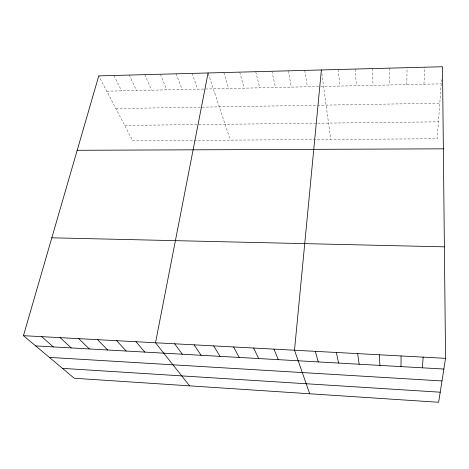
<?xml version="1.0" encoding="UTF-8"?>
<svg xmlns="http://www.w3.org/2000/svg" width="469" height="469" viewBox="0 0 469 469"><rect width="100%" height="100%" fill="white"/><g stroke="black" fill="none" stroke-linecap="round" stroke-linejoin="round"><path stroke-width="0.35" stroke-dasharray="2.35 1.76" d="M406.828 84.608L407.045 67.677M423.947 84.232L424.685 67.208M441.546 79.572L437.19 138.736L132.721 140.794L98.771 75.872M106.774 91.174L320.081 86.507M320.784 86.489L441.229 83.851M115.878 108.585L316.851 105.255M317.566 105.244L439.805 103.221M124.684 125.422L438.433 121.84M113.955 75.468L121.588 90.845M129.28 75.058L136.538 90.523M144.751 74.647L151.622 90.189M160.363 74.231L166.841 89.86M176.121 73.815L182.201 89.52M192.032 73.393L197.701 89.18M208.318 73.656L230.338 140.137M223.824 72.548L228.673 88.506M239.706 72.12L244.138 88.166M255.74 71.698L259.738 87.826M271.92 71.265L275.485 87.48M288.253 70.831L291.378 87.134M304.739 70.397L307.412 86.783M321.863 73.533L330.727 139.457M338.19 69.506L339.931 86.067M355.156 69.054L356.422 85.71M372.286 68.597L373.066 85.346M389.581 68.14L389.868 84.977"/><path stroke-width="0.7" d="M401.013 366.606L401.071 355.953M422.311 367.813L423.173 357.138M321.382 69.951L294.503 350.232L309.704 393.772M445.55 358.339L438.626 402.267L74.243 378.254L23.45 335.681L98.771 75.872L442.496 66.733L445.55 358.339L23.45 335.681M208.089 72.965L155.509 342.769L189.628 385.858M77.197 150.291L443.352 148.831M51.825 237.812L444.383 246.841M35.656 345.911L443.867 369.033M49.362 357.401L441.986 380.945M62.447 368.37L440.215 392.201M41.671 336.66L53.349 346.913M60.102 337.645L71.241 347.928M78.745 338.647L89.327 348.948M97.605 339.662L107.624 349.985M116.681 340.682L126.12 351.035M135.981 341.719L144.821 352.096M174.685 343.8L182.306 354.218M194.078 344.838L201.084 355.279M213.694 345.893L220.067 356.358M233.544 346.96L239.266 357.442M253.623 348.033L258.683 358.545M273.943 349.124L278.322 359.659M315.309 351.345L318.275 361.921M336.361 352.477L338.6 363.07M357.671 353.62L359.166 364.237M379.239 354.781L379.966 365.415"/></g></svg>
